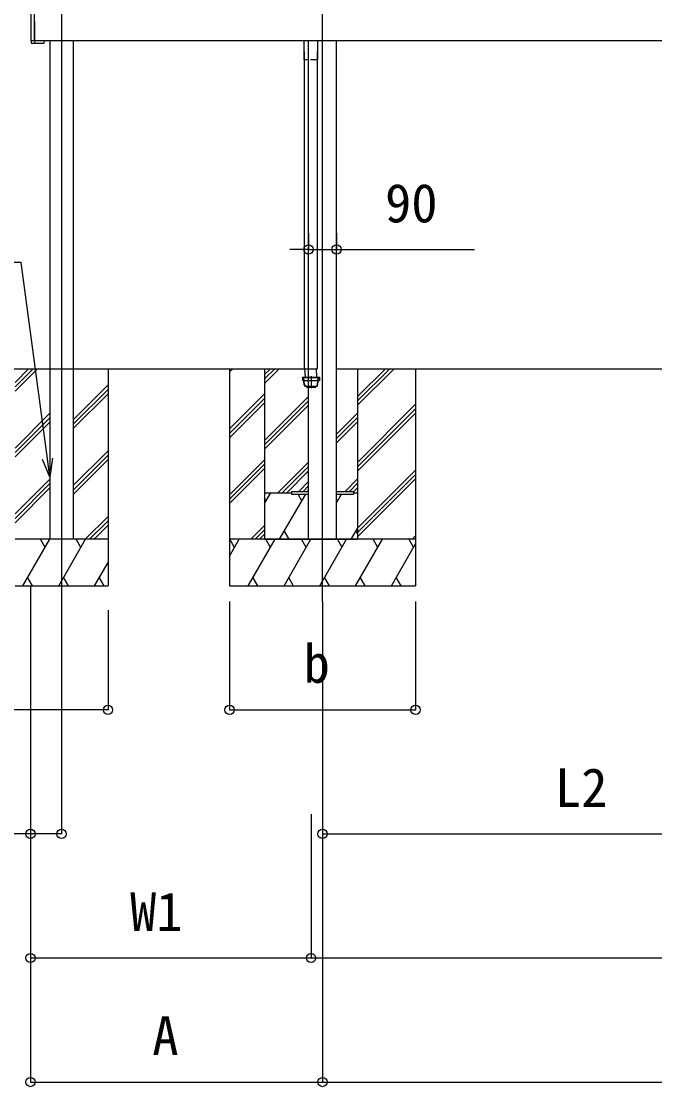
# Model space of a CAD drawing. Units: millimetres, scale not verified. Extents: x -8750 to 8750, y -12999 to 12940.
# Drawn here: x -5714 to -3671, y -7987 to -4552 of the extents above; entities that cross this region are included whole.
import ezdxf
from ezdxf.enums import TextEntityAlignment as Align

# ---------------------------------------------------------------- set-up
doc = ezdxf.new("R2010")
doc.units = ezdxf.units.MM
doc.header["$LTSCALE"] = 70
for name, color, linetype in [('0-3_YKK_11', 7, 'Continuous'), ('0-4_YKK_12', 2, 'Continuous'), ('0-5_YKK_13', 4, 'Continuous'), ('0-6_YKK_A1', 4, 'Continuous'), ('0-7_YKK_D', 6, 'Continuous'), ('0-9_YSS_K', 3, 'Continuous')]:
    doc.layers.add(name, color=color, linetype=linetype)
doc.styles.add('ＭＳ ゴシック', font='')
doc.styles.get('ＭＳ ゴシック').set_extended_font_data('MS Gothic')

msp = doc.modelspace()

# ---------------------------------------------------------------- linework, layer by layer
at = {"layer": '0-3_YKK_11'}
msp.add_lwpolyline([(-5671.52, -4490.43), (-282.52, -4490.43), (-282.52, -4614.43), (-5671.14, -4614.43)], close=True, dxfattribs=at)
at = {"layer": '0-4_YKK_12'}
for p, q in [((-4742.52, -6422.03), (-4742.52, -2864.88)), ((-5584.52, -2931.94), (-5584.52, -6478.31)), ((-4779.52, -5696.4), (-4779.52, -5734.4))]:
    msp.add_line(p, q, dxfattribs=at)
at = {"layer": '0-5_YKK_13'}
for p, q in [((-4807.52, -5699.4), (-4751.52, -5699.4)), ((-4803.39, -5701.4), (-4807.02, -5701.4)), ((-4807.02, -5701.4), (-4807.02, -5709.4)), ((-4802.41, -5701.15), (-4803.42, -5701.15)), ((-4801.42, -5723.92), (-4803.39, -5701.32)), ((-4755.66, -5701.4), (-4803.39, -5701.4)), ((-4800.42, -5723.84), (-4802.4, -5701.23)), ((-4758.63, -5723.84), (-4756.65, -5701.23)), ((-4757.63, -5723.92), (-4755.65, -5701.32)), ((-4756.64, -5701.15), (-4755.62, -5701.15)), ((-4752.02, -5701.4), (-4755.66, -5701.4)), ((-4752.02, -5701.4), (-4752.02, -5709.4)), ((-4751.52, -5700.4), (-4751.52, -5699.4)), ((-4802.69, -5709.4), (-4807.02, -5709.4)), ((-4802.69, -5709.4), (-4756.36, -5709.4)), ((-4801.66, -5709.65), (-4802.67, -5709.65)), ((-4795.44, -5728.4), (-4763.21, -5728.4)), ((-4763.61, -5729.4), (-4795.44, -5729.4)), ((-4764.52, -5731.4), (-4764.52, -5729.4)), ((-4757.39, -5709.65), (-4756.38, -5709.65)), ((-4756.36, -5709.4), (-4752.02, -5709.4))]:
    msp.add_line(p, q, dxfattribs=at)
for points in [[(-4751.52, -5700.4), (-4807.52, -5700.4), (-4807.52, -5699.4)], [(-4794.52, -5729.4), (-4794.52, -5731.4), (-4764.52, -5731.4)]]:
    msp.add_lwpolyline(points, dxfattribs=at)
for centre, radius, start, end in [((-4804.39, -5701.4), 2, 5, 90), ((-4804.39, -5701.4), 1, 5, 90), ((-4754.66, -5701.4), 2, 90, 175), ((-4754.66, -5701.4), 1, 90, 175), ((-4795.44, -5723.4), 6, 185, 270), ((-4795.44, -5723.4), 5, 185, 270), ((-4763.61, -5723.4), 5, 270, 355), ((-4763.61, -5723.4), 6, 270, 355)]:
    msp.add_arc(centre, radius, start, end, dxfattribs=at)
at = {"layer": '0-6_YKK_A1'}
for p, q in [((-5682.02, -4614.43), (-5682.02, -2949.03)), ((-5672.02, -4614.43), (-5672.02, -2949.03)), ((-5642.02, -4614.43), (-5682.02, -4614.43)), ((-5682.02, -4614.43), (-5682.02, -4620.93)), ((-5681.02, -4614.43), (-5682.02, -4614.43)), ((-5681.02, -4621.93), (-5671.12, -4621.93)), ((-5669.12, -4621.93), (-5671.12, -4621.93)), ((-5668.72, -4614.43), (-5669.72, -4614.43)), ((-5669.12, -4621.93), (-5641.12, -4621.93)), ((-5622.02, -4614.43), (-5622.02, -6222.03)), ((-5547.02, -4614.43), (-5547.02, -6222.03)), ((-4802.77, -4614.43), (-4802.77, -4675.15)), ((-4787.72, -6222.03), (-4787.72, -4614.43)), ((-4758.77, -4614.43), (-4758.77, -4675.15)), ((-4697.32, -6222.03), (-4697.32, -4614.43)), ((-4760.27, -4648.57), (-4760.27, -5672.03)), ((-4802.77, -4675.15), (-4791.92, -4675.15)), ((-4780.81, -4675.15), (-4758.77, -4675.15)), ((-6186.38, -5672.03), (-4787.72, -5672.03)), ((-5734.52, -5716.01), (-5690.54, -5672.03)), ((-5734.52, -5730.15), (-5676.4, -5672.03)), ((-5734.52, -5744.29), (-5662.26, -5672.03)), ((-5434.52, -5672.03), (-5434.52, -6372.03)), ((-5042.38, -5672.03), (-5042.38, -6372.03)), ((-5042.38, -5682.36), (-5032.05, -5672.03)), ((-4929.52, -5672.03), (-4929.52, -6222.03)), ((-4929.52, -5719.14), (-4882.41, -5672.03)), ((-4929.52, -5705), (-4896.55, -5672.03)), ((-4929.52, -5690.86), (-4910.69, -5672.03)), ((-4800.36, -5672.03), (-4798.92, -5699.4)), ((-4760.67, -5699.4), (-4762.11, -5672.03)), ((-4697.32, -5672.03), (-1261.72, -5672.03)), ((-4629.52, -5790), (-4511.55, -5672.03)), ((-4629.52, -5775.86), (-4525.69, -5672.03)), ((-4629.52, -5761.71), (-4539.83, -5672.03)), ((-4629.52, -5672.03), (-4629.52, -6222.03)), ((-4442.38, -5672.03), (-4442.38, -6372.03)), ((-5547.02, -5836.87), (-5434.52, -5724.37)), ((-5547.02, -5851.01), (-5434.52, -5738.52)), ((-5547.02, -5865.16), (-5434.52, -5752.66)), ((-5042.38, -5866.2), (-4929.52, -5753.35)), ((-5042.38, -5880.35), (-4929.52, -5767.49)), ((-4929.52, -5902.99), (-4787.72, -5761.19)), ((-5042.38, -5894.49), (-4929.52, -5781.63)), ((-4929.52, -5917.13), (-4787.72, -5775.33)), ((-4929.52, -5931.27), (-4787.72, -5789.47)), ((-4629.52, -5973.85), (-4442.38, -5786.71)), ((-4629.52, -5987.99), (-4442.38, -5800.85)), ((-5734.52, -5928.14), (-5622.02, -5815.64)), ((-5734.52, -5942.28), (-5622.02, -5829.78)), ((-4787.72, -5823.68), (-4787.58, -5823.54)), ((-4787.72, -5837.82), (-4787.58, -5837.68)), ((-4697.32, -5882.92), (-4629.52, -5815.12)), ((-4697.32, -5897.06), (-4629.52, -5829.26)), ((-4629.52, -6002.13), (-4442.38, -5814.99)), ((-5734.52, -5956.42), (-5622.02, -5843.92)), ((-4787.72, -5851.96), (-4787.58, -5851.82)), ((-4697.32, -5911.2), (-4629.52, -5843.4)), ((-5547.02, -6049), (-5434.52, -5936.5)), ((-5547.02, -6063.15), (-5434.52, -5950.65)), ((-5547.02, -6077.29), (-5434.52, -5964.79)), ((-5042.38, -6078.34), (-4929.52, -5965.48)), ((-4886.43, -6072.03), (-4787.72, -5973.32)), ((-5042.38, -6092.48), (-4929.52, -5979.62)), ((-5042.38, -6106.62), (-4929.52, -5993.76)), ((-4872.29, -6072.03), (-4787.72, -5987.46)), ((-4858.15, -6072.03), (-4787.72, -6001.6)), ((-4629.52, -6185.98), (-4442.38, -5998.84)), ((-5734.52, -6140.27), (-5622.02, -6027.77)), ((-5734.52, -6154.41), (-5622.02, -6041.91)), ((-4819.44, -6067.53), (-4787.58, -6035.67)), ((-4669.8, -6067.53), (-4629.52, -6027.25)), ((-4655.66, -6067.53), (-4629.52, -6041.39)), ((-4629.52, -6200.12), (-4442.38, -6012.98)), ((-4629.52, -6214.26), (-4442.38, -6027.12)), ((-5734.52, -6168.55), (-5622.02, -6056.05)), ((-4929.52, -6072.03), (-4842.58, -6072.03)), ((-4929.52, -6106.4), (-4909.68, -6072.03)), ((-4880.81, -6222.03), (-4796.8, -6076.53)), ((-4842.58, -6067.53), (-4842.58, -6076.53)), ((-4842.58, -6067.53), (-4787.58, -6067.53)), ((-4842.58, -6076.53), (-4787.58, -6076.53)), ((-4809.21, -6098.01), (-4821.61, -6076.53)), ((-4805.3, -6067.53), (-4787.58, -6049.81)), ((-4791.16, -6067.53), (-4787.58, -6063.95)), ((-4697.58, -6067.53), (-4642.58, -6067.53)), ((-4697.58, -6076.53), (-4642.58, -6076.53)), ((-4697.32, -6104.22), (-4681.33, -6076.53)), ((-4642.58, -6068.59), (-4629.52, -6055.53)), ((-4642.58, -6067.53), (-4642.58, -6076.53)), ((-4642.58, -6072.03), (-4629.52, -6072.03)), ((-4924.68, -6098.01), (-4929.52, -6089.62)), ((-4693.74, -6098.01), (-4697.32, -6091.79)), ((-5507.92, -6222.03), (-5434.52, -6148.64)), ((-5493.77, -6222.03), (-5434.52, -6162.78)), ((-5479.63, -6222.03), (-5434.52, -6176.92)), ((-4973.94, -6222.03), (-4929.52, -6177.61)), ((-4959.8, -6222.03), (-4929.52, -6191.75)), ((-4945.66, -6222.03), (-4929.52, -6205.89)), ((-4865.81, -6196.05), (-4850.81, -6222.03)), ((-4649.87, -6222.03), (-4629.52, -6186.79)), ((-4634.87, -6196.04), (-4629.52, -6205.3)), ((-4453.44, -6222.03), (-4442.38, -6210.97)), ((-5434.52, -6222.03), (-5734.52, -6222.03)), ((-5709.04, -6372.03), (-5622.43, -6222.03)), ((-5637.44, -6248.01), (-5652.44, -6222.03)), ((-5593.57, -6372.03), (-5506.96, -6222.03)), ((-5521.96, -6248.01), (-5536.97, -6222.03)), ((-4442.38, -6222.03), (-5042.38, -6222.03)), ((-5042.38, -6276.32), (-5011.03, -6222.03)), ((-5026.03, -6248.01), (-5041.03, -6222.03)), ((-4982.17, -6372.03), (-4895.56, -6222.03)), ((-4929.52, -6222.03), (-4629.52, -6222.03)), ((-4910.56, -6248.01), (-4925.57, -6222.03)), ((-4866.7, -6372.03), (-4780.09, -6222.03)), ((-4795.09, -6248.01), (-4810.09, -6222.03)), ((-4787.72, -6222.03), (-4697.32, -6222.03)), ((-4751.23, -6372.03), (-4664.62, -6222.03)), ((-4679.62, -6248.01), (-4694.62, -6222.02)), ((-4635.75, -6372.03), (-4549.15, -6222.03)), ((-4564.15, -6248.01), (-4579.15, -6222.03)), ((-4520.28, -6372.03), (-4442.38, -6237.09)), ((-4463.68, -6222.03), (-4448.68, -6248.01)), ((-5478.1, -6372.03), (-5434.52, -6296.56)), ((-5694.04, -6346.05), (-5679.04, -6372.03)), ((-5578.57, -6346.05), (-5563.57, -6372.03)), ((-5463.1, -6346.05), (-5448.1, -6372.03)), ((-4967.17, -6346.05), (-4952.17, -6372.03)), ((-4851.7, -6346.05), (-4836.7, -6372.03)), ((-4736.23, -6346.05), (-4721.23, -6372.03)), ((-4620.76, -6346.05), (-4605.76, -6372.03)), ((-4505.29, -6346.05), (-4490.29, -6372.03)), ((-5734.52, -6372.03), (-5434.52, -6372.03)), ((-5042.38, -6372.03), (-4442.38, -6372.03))]:
    msp.add_line(p, q, dxfattribs=at)
for points in [[(-5670.12, -4620.99), (-5669.72, -4614.43), (-5670.72, -4614.43), (-5681.02, -4614.43)], [(-5640.12, -4620.99), (-5639.72, -4614.43), (-5640.72, -4614.43), (-5668.72, -4614.43)], [(-4801.27, -4648.57), (-4801.27, -5672.03), (-4760.27, -5672.03)]]:
    msp.add_lwpolyline(points, dxfattribs=at)
for centre, start, end in [((-5681.02, -4620.93), 180, 270), ((-5671.12, -4620.93), 270, 356.5), ((-5641.12, -4620.93), 270, 356.5)]:
    msp.add_arc(centre, 1, start, end, dxfattribs=at)
at = {"layer": '0-7_YKK_D'}
for p, q in [((-4787.72, -5234.38), (-4787.72, -5288.41)), ((-4697.32, -5234.38), (-4697.32, -5288.41)), ((-4787.72, -5287.41), (-4847.72, -5287.41)), ((-4787.72, -5287.41), (-4697.32, -5287.41)), ((-4697.32, -5287.41), (-4252.27, -5287.41)), ((-5684.52, -6371.99), (-5684.52, -7973.03)), ((-5684.52, -6373.03), (-5684.52, -7573.03)), ((-5042.38, -6422.03), (-5042.38, -6773.03)), ((-4742.52, -6423.03), (-4742.52, -7973.03)), ((-4742.52, -6423.03), (-4742.52, -7173.03)), ((-4442.38, -6422.03), (-4442.38, -6773.03)), ((-5434.52, -6449.99), (-5434.52, -6773.03)), ((-4742.52, -6424.03), (-4742.52, -7973.03)), ((-5584.52, -6479.31), (-5584.52, -7173.03)), ((-5042.38, -6772.03), (-4442.38, -6772.03)), ((-5684.52, -6872.51), (-5684.52, -7173.03)), ((-4779.52, -7108.57), (-4779.52, -7573.03)), ((-4779.52, -7109.57), (-4779.52, -7573.03)), ((-4742.52, -7172.03), (-2979.52, -7172.03)), ((-5684.52, -7572.03), (-4779.52, -7572.03)), ((-4779.52, -7572.03), (-1179.52, -7572.03)), ((-5684.52, -7972.03), (-4742.52, -7972.03)), ((-4742.52, -7972.03), (-1216.52, -7972.03))]:
    msp.add_line(p, q, dxfattribs=at)
for points in [[(-5622.03, -6022.02), (-5629.98, -5962.55), (-5714.63, -5329.4), (-6899.66, -5329.4)], [(-5614.04, -5960.42), (-5622.03, -6022.02), (-5645.91, -5964.68)], [(-5434.52, -6772.03), (-5734.52, -6772.03), (-6244.18, -6772.03)], [(-5584.52, -7172.03), (-5684.52, -7172.03), (-6180.66, -7172.03)]]:
    msp.add_lwpolyline(points, dxfattribs=at)
for centre in [(-4787.72, -5287.41), (-4697.32, -5287.41), (-5434.52, -6772.03), (-5042.38, -6772.03), (-4442.38, -6772.03), (-5684.52, -7172.03), (-5584.52, -7172.03), (-4742.52, -7172.03), (-5684.52, -7572.03), (-4779.52, -7572.03), (-4779.52, -7572.03), (-5684.52, -7972.03), (-4742.52, -7972.03), (-4742.52, -7972.03)]:
    msp.add_circle(centre, 15, dxfattribs=at)
at = {"layer": '0-9_YSS_K'}
for radius in [1, 0.667, 0.333]:
    msp.add_arc((-4802.69, -5709.4), radius, 180, 275, dxfattribs=at)

# ---------------------------------------------------------------- texts
at = {"layer": '0-7_YKK_D', "style": 'ＭＳ ゴシック'}
for s, p in [('90', (-4540.85, -5237.41)), ('b', (-4803.72, -6722.03)), ('L2', (-3992.87, -7122.03)), ('W1', (-5363.39, -7522.03)), ('A', (-5291.76, -7922.03))]:
    msp.add_text(s, height=124.6, dxfattribs=at).set_placement(p, align=Align.BOTTOM_LEFT)

doc.saveas('drawing.dxf')
